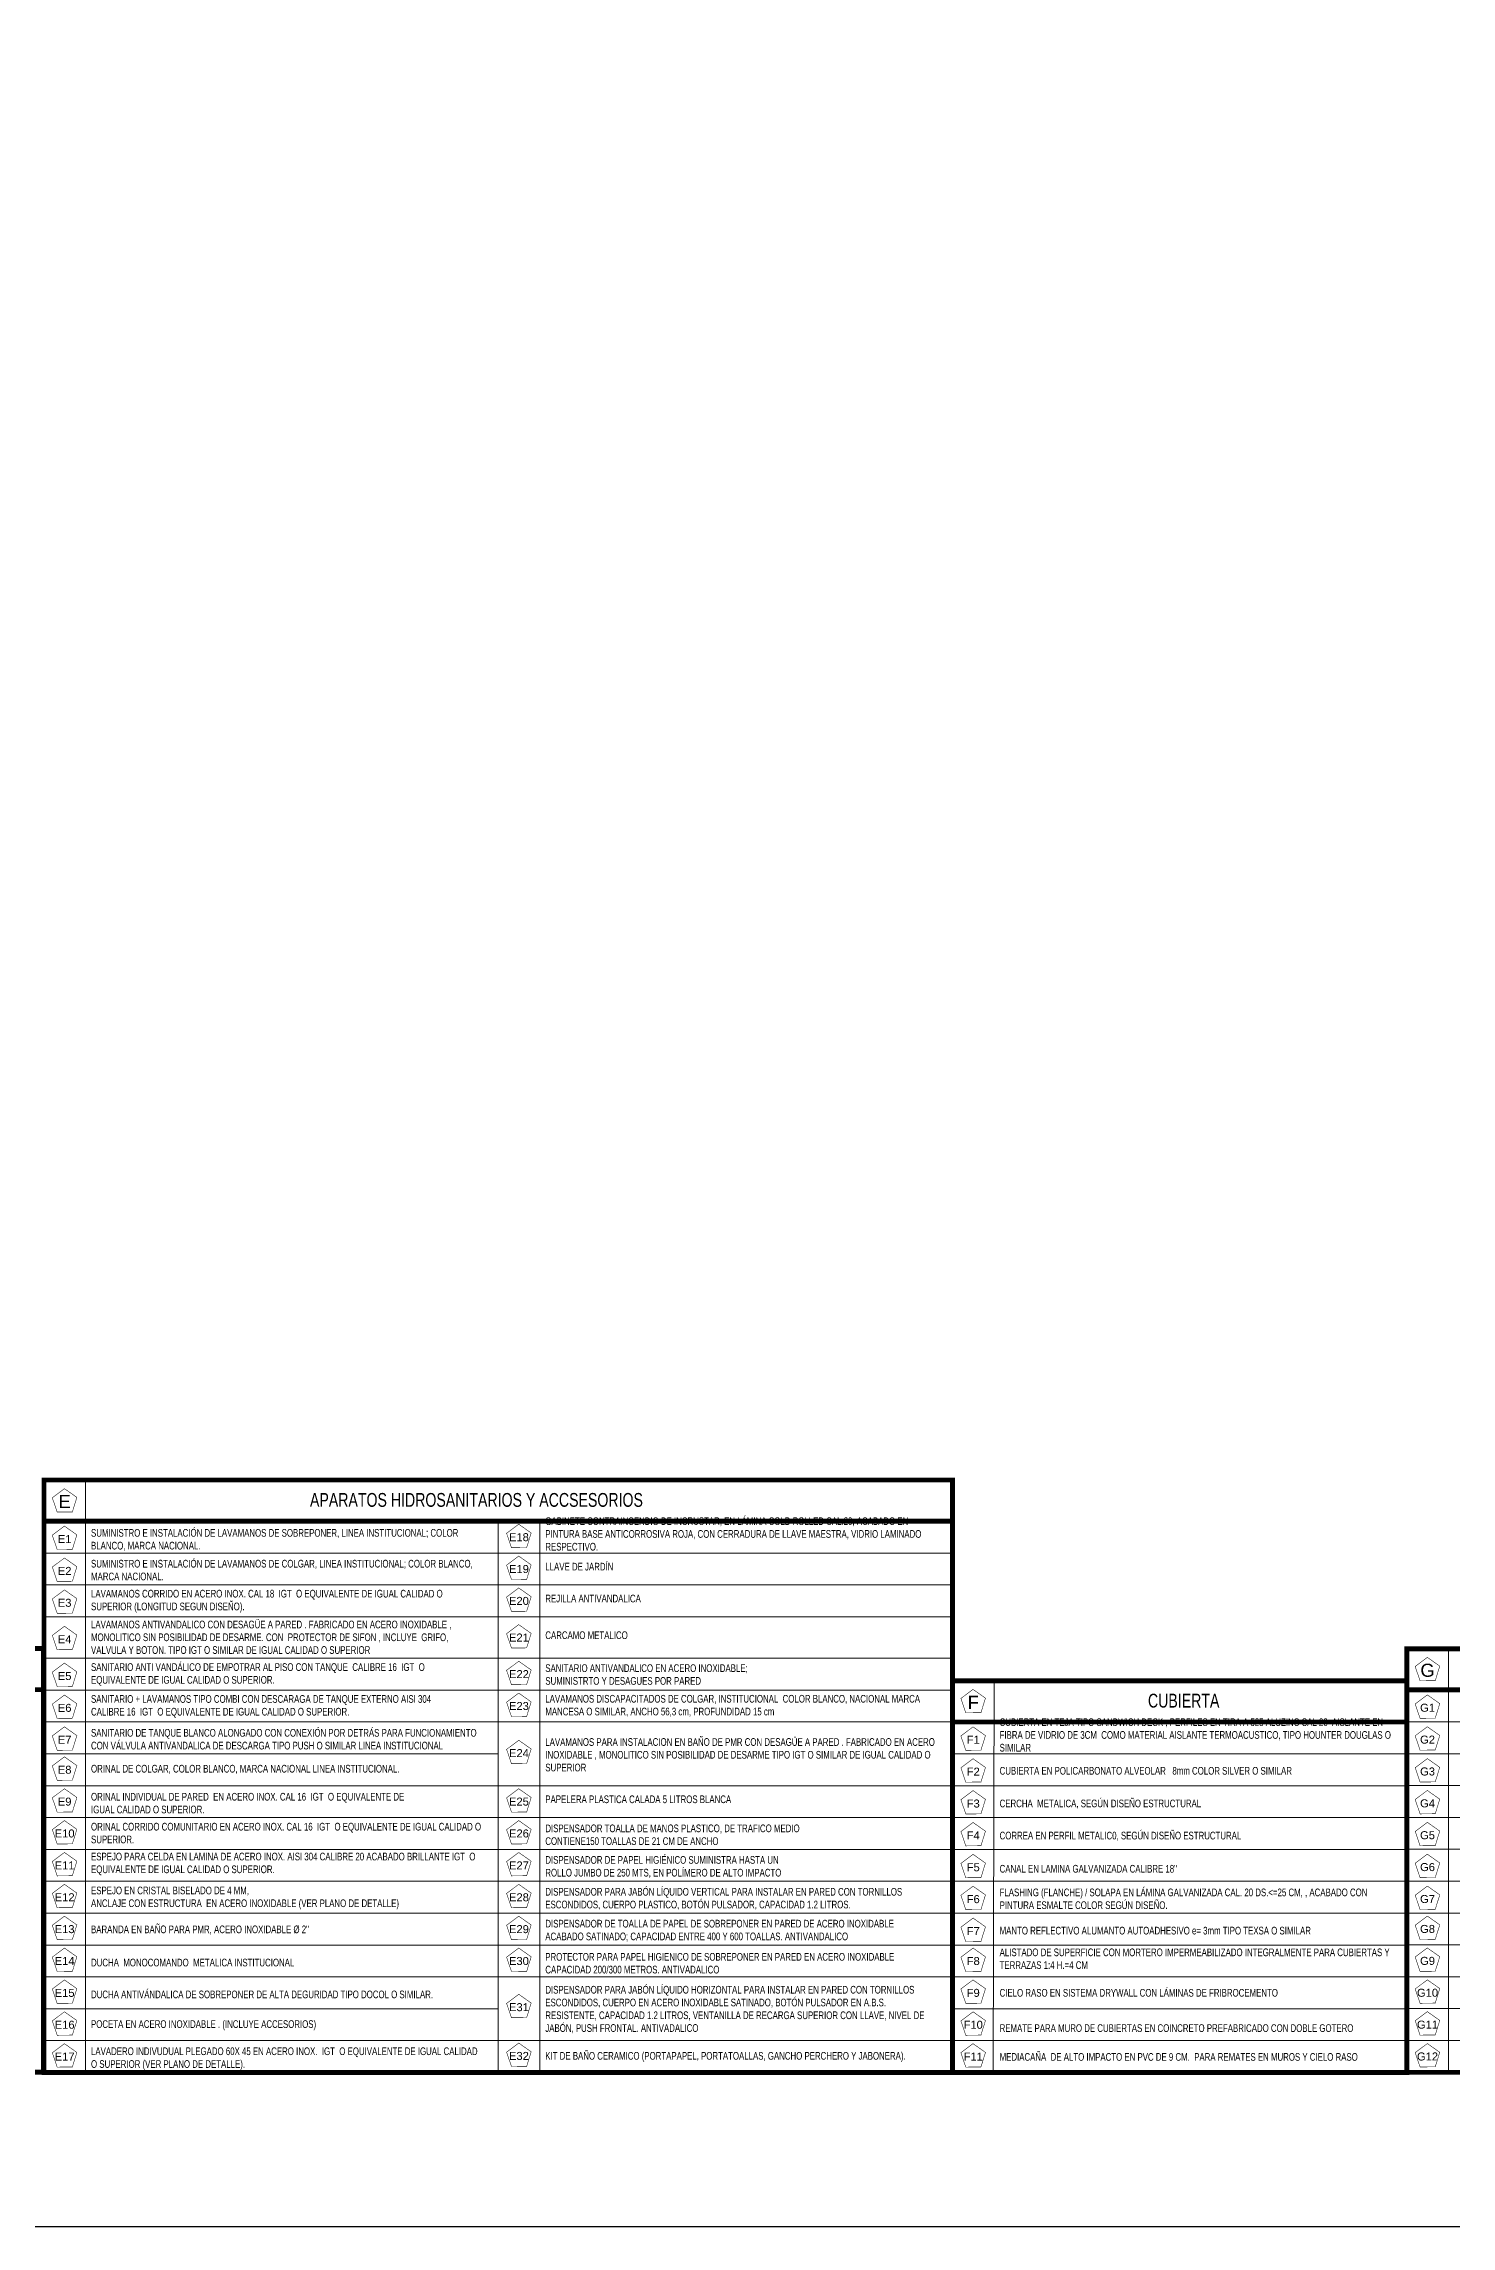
# Model space of a CAD drawing. Header units: millimetres. Extents: x -1348 to -298, y -103 to 647.
# Drawn here: x -1002.9 to -777.2, y -77.9 to 272.1 of the extents above; entities that cross this region are included whole.
import ezdxf
from ezdxf.enums import TextEntityAlignment as Align

# ---------------------------------------------------------------- set-up
doc = ezdxf.new("R2010")
doc.units = ezdxf.units.MM
doc.layers.add('BORRADOR', color=3, linetype='Continuous', plot=False)
doc.layers.add('TXT', color=142, linetype='Continuous', lineweight=5)
doc.styles.add('ING_50', font='swisscl.ttf', dxfattribs={"height": 0.08})
doc.styles.add('swis Lt BT', font='swissl.ttf')

# ---------------------------------------------------------------- blocks, each defined once
blk = doc.blocks.new('INDICADOR  DE EJES')
at = {"layer": 'TXT', "const_width": 0.0002}
blk.add_lwpolyline([(-0.00472, 0.00546), (-0.00285, -0.00004), (0.00296, 0.00004), (0.00468, 0.00559), (-0.00007, 0.00894)], close=True, dxfattribs=at)
at = {"layer": 'TXT', "style": 'swis Lt BT'}
blk.add_attdef('1', text='', height=0.005, dxfattribs=at).set_placement((0, 0.004), align=Align.MIDDLE_CENTER)

msp = doc.modelspace()

# ---------------------------------------------------------------- linework, layer by layer
at = {"layer": 'BORRADOR', "flags": 128}
msp.add_lwpolyline([(-1323.22, -77.89), (-323.22, -77.89), (-323.22, 622.08), (-1323.22, 622.08)], close=True, dxfattribs=at)
at = {"layer": 'TXT'}
for points, const_width in [([(-1002.81, 35.18), (-857.15, 35.18), (-857.15, 41.78), (-1002.81, 41.78)], 0.78), ([(-1001.48, 38.94), (-1000.7, 36.64), (-998.26, 36.67), (-997.54, 39), (-999.53, 40.4)], 0.0838), ([(-1002.81, -53.22), (-857.15, -53.22), (-857.15, 35.18), (-1002.81, 35.18)], 0.78), ([(-1075.75, 8.17), (-1002.92, 8.17), (-1002.92, 14.77), (-1075.75, 14.77)], 0.78), ([(-1075.75, -53.15), (-1002.92, -53.15), (-1002.92, 14.77), (-1075.75, 14.77)], 0.78), ([(-784.32, 8.13), (-711.49, 8.13), (-711.49, 14.72), (-784.32, 14.72)], 0.78), ([(-782.99, 11.89), (-782.21, 9.58), (-779.77, 9.62), (-779.05, 11.94), (-781.04, 13.35)], 0.0838), ([(-857.15, 2.99), (-784.32, 2.99), (-784.32, 9.59), (-857.15, 9.59)], 0.78), ([(-857.15, -53.22), (-784.32, -53.22), (-784.32, 9.59), (-857.15, 9.59)], 0.78), ([(-855.82, 6.76), (-855.04, 4.45), (-852.6, 4.48), (-851.88, 6.81), (-853.87, 8.21)], 0.0838), ([(-784.32, -53.2), (-711.49, -53.2), (-711.49, 8.13), (-784.32, 8.13)], 0.78)]:
    msp.add_lwpolyline(points, close=True, dxfattribs=dict(at, const_width=const_width))
for points in [[(-996.16, 41.78), (-1002.81, 41.78), (-1002.81, -53.22), (-996.16, -53.22)], [(-1002.81, 30.07), (-929.98, 30.07), (-929.98, 35.18), (-1002.81, 35.18)], [(-929.98, 30.07), (-857.15, 30.07), (-857.15, 35.18), (-929.98, 35.18)], [(-923.33, 35.18), (-929.98, 35.18), (-929.98, -53.2), (-923.33, -53.2)], [(-1002.81, 24.96), (-929.98, 24.96), (-929.98, 30.07), (-1002.81, 30.07)], [(-929.98, 24.96), (-857.15, 24.96), (-857.15, 30.07), (-929.98, 30.07)], [(-1002.81, 19.85), (-929.98, 19.85), (-929.98, 24.96), (-1002.81, 24.96)], [(-929.98, 19.85), (-857.15, 19.85), (-857.15, 24.96), (-929.98, 24.96)], [(-1002.81, 13.21), (-929.98, 13.21), (-929.98, 19.85), (-1002.81, 19.85)], [(-929.98, 13.21), (-857.15, 13.21), (-857.15, 19.85), (-929.98, 19.85)], [(-777.67, 14.72), (-784.32, 14.72), (-784.32, -53.2), (-777.67, -53.2)], [(-1002.81, 8.1), (-929.98, 8.1), (-929.98, 13.21), (-1002.81, 13.21)], [(-929.98, 8.1), (-857.15, 8.1), (-857.15, 13.21), (-929.98, 13.21)], [(-1002.81, 2.99), (-929.98, 2.99), (-929.98, 8.1), (-1002.81, 8.1)], [(-929.98, 2.99), (-857.15, 2.99), (-857.15, 8.1), (-929.98, 8.1)], [(-850.5, 9.59), (-857.15, 9.59), (-857.27, -53.22), (-850.62, -53.22)], [(-784.32, 3.02), (-711.49, 3.02), (-711.49, 8.13), (-784.32, 8.13)], [(-1002.81, -2.12), (-929.98, -2.12), (-929.98, 2.99), (-1002.81, 2.99)], [(-929.98, -7.23), (-857.15, -7.23), (-857.15, 2.99), (-929.98, 2.99)], [(-857.15, -2.12), (-784.32, -2.12), (-784.32, 2.99), (-857.15, 2.99)], [(-784.32, -2.1), (-711.49, -2.1), (-711.49, 3.02), (-784.32, 3.02)], [(-1002.81, -7.23), (-929.98, -7.23), (-929.98, -2.12), (-1002.81, -2.12)], [(-857.15, -7.23), (-784.32, -7.23), (-784.32, -2.12), (-857.15, -2.12)], [(-784.32, -7.21), (-711.49, -7.21), (-711.49, -2.1), (-784.32, -2.1)], [(-1002.81, -12.34), (-929.98, -12.34), (-929.98, -7.23), (-1002.81, -7.23)], [(-929.98, -12.34), (-857.15, -12.34), (-857.15, -7.23), (-929.98, -7.23)], [(-857.15, -12.34), (-784.32, -12.34), (-784.32, -7.23), (-857.15, -7.23)], [(-784.32, -12.32), (-711.49, -12.32), (-711.49, -7.21), (-784.32, -7.21)], [(-1002.81, -17.45), (-929.98, -17.45), (-929.98, -12.34), (-1002.81, -12.34)], [(-929.98, -17.45), (-857.15, -17.45), (-857.15, -12.34), (-929.98, -12.34)], [(-857.15, -17.45), (-784.32, -17.45), (-784.32, -12.34), (-857.15, -12.34)], [(-784.32, -17.43), (-711.49, -17.43), (-711.49, -12.32), (-784.32, -12.32)], [(-1002.81, -22.56), (-929.98, -22.56), (-929.98, -17.45), (-1002.81, -17.45)], [(-929.98, -22.56), (-857.15, -22.56), (-857.15, -17.45), (-929.98, -17.45)], [(-857.15, -22.56), (-784.32, -22.56), (-784.32, -17.45), (-857.15, -17.45)], [(-784.32, -22.54), (-711.49, -22.54), (-711.49, -17.43), (-784.32, -17.43)], [(-1002.81, -27.67), (-929.98, -27.67), (-929.98, -22.56), (-1002.81, -22.56)], [(-929.98, -27.67), (-857.15, -27.67), (-857.15, -22.56), (-929.98, -22.56)], [(-857.15, -27.67), (-784.32, -27.67), (-784.32, -22.56), (-857.15, -22.56)], [(-784.32, -27.65), (-711.49, -27.65), (-711.49, -22.54), (-784.32, -22.54)], [(-1002.81, -32.78), (-929.98, -32.78), (-929.98, -27.67), (-1002.81, -27.67)], [(-929.98, -32.78), (-857.15, -32.78), (-857.15, -27.67), (-929.98, -27.67)], [(-857.15, -32.78), (-784.32, -32.78), (-784.32, -27.67), (-857.15, -27.67)], [(-784.32, -32.76), (-711.49, -32.76), (-711.49, -27.65), (-784.32, -27.65)], [(-1002.81, -37.89), (-929.98, -37.89), (-929.98, -32.78), (-1002.81, -32.78)], [(-929.98, -37.89), (-857.15, -37.89), (-857.15, -32.78), (-929.98, -32.78)], [(-857.15, -37.89), (-784.32, -37.89), (-784.32, -32.78), (-857.15, -32.78)], [(-784.32, -37.87), (-711.49, -37.87), (-711.49, -32.76), (-784.32, -32.76)], [(-1002.81, -43), (-929.98, -43), (-929.98, -37.89), (-1002.81, -37.89)], [(-929.98, -48.09), (-857.15, -48.09), (-857.15, -37.89), (-929.98, -37.89)], [(-857.15, -43), (-784.32, -43), (-784.32, -37.89), (-857.15, -37.89)], [(-784.32, -42.98), (-711.49, -42.98), (-711.49, -37.87), (-784.32, -37.87)], [(-1002.81, -48.11), (-929.98, -48.11), (-929.98, -43), (-1002.81, -43)], [(-857.15, -48.11), (-784.32, -48.11), (-784.32, -43), (-857.15, -43)], [(-857.15, -48.11), (-784.32, -48.11), (-784.32, -43), (-857.15, -43)], [(-784.32, -48.09), (-711.49, -48.09), (-711.49, -42.98), (-784.32, -42.98)], [(-1002.81, -53.22), (-929.98, -53.22), (-929.98, -48.11), (-1002.81, -48.11)], [(-929.98, -53.2), (-857.15, -53.2), (-857.15, -48.09), (-929.98, -48.09)], [(-857.15, -53.22), (-784.32, -53.22), (-784.32, -48.11), (-857.15, -48.11)], [(-857.15, -53.22), (-784.32, -53.22), (-784.32, -48.11), (-857.15, -48.11)], [(-784.32, -53.2), (-711.49, -53.2), (-711.49, -48.09), (-784.32, -48.09)]]:
    msp.add_lwpolyline(points, close=True, dxfattribs=at)

# ---------------------------------------------------------------- block references
ref = msp.add_blockref('INDICADOR  DE EJES', (-999.5, 30.65), dxfattribs=dict(at, xscale=419.0501863601505, yscale=419.0501863601505, zscale=419.0501863601505))
ref.add_attrib('1', 'E1', dxfattribs={"layer": '0', "color": 0, "height": 1.283, "style": 'swis Lt BT'}).set_placement((-999.5, 32.32), align=Align.MIDDLE_CENTER)
ref = msp.add_blockref('INDICADOR  DE EJES', (-926.67, 30.95), dxfattribs=dict(at, xscale=419.0501863601505, yscale=419.0501863601505, zscale=419.0501863601505))
ref.add_attrib('1', 'E18', dxfattribs={"layer": '0', "color": 0, "height": 1.283, "style": 'swis Lt BT'}).set_placement((-926.67, 32.62), align=Align.MIDDLE_CENTER)
ref = msp.add_blockref('INDICADOR  DE EJES', (-999.5, 25.54), dxfattribs=dict(at, xscale=419.0501863601505, yscale=419.0501863601505, zscale=419.0501863601505))
ref.add_attrib('1', 'E2', dxfattribs={"layer": '0', "color": 0, "height": 1.283, "style": 'swis Lt BT'}).set_placement((-999.5, 27.21), align=Align.MIDDLE_CENTER)
ref = msp.add_blockref('INDICADOR  DE EJES', (-926.67, 25.84), dxfattribs=dict(at, xscale=419.0501863601505, yscale=419.0501863601505, zscale=419.0501863601505))
ref.add_attrib('1', 'E19', dxfattribs={"layer": '0', "color": 0, "height": 1.283, "style": 'swis Lt BT'}).set_placement((-926.67, 27.51), align=Align.MIDDLE_CENTER)
ref = msp.add_blockref('INDICADOR  DE EJES', (-926.67, 20.73), dxfattribs=dict(at, xscale=419.0501863601505, yscale=419.0501863601505, zscale=419.0501863601505))
ref.add_attrib('1', 'E20', dxfattribs={"layer": '0', "color": 0, "height": 1.283, "style": 'swis Lt BT'}).set_placement((-926.67, 22.4), align=Align.MIDDLE_CENTER)
ref = msp.add_blockref('INDICADOR  DE EJES', (-999.5, 20.42), dxfattribs=dict(at, xscale=419.0501863601505, yscale=419.0501863601505, zscale=419.0501863601505))
ref.add_attrib('1', 'E3', dxfattribs={"layer": '0', "color": 0, "height": 1.283, "style": 'swis Lt BT'}).set_placement((-999.5, 22.1), align=Align.MIDDLE_CENTER)
ref = msp.add_blockref('INDICADOR  DE EJES', (-999.5, 14.58), dxfattribs=dict(at, xscale=419.0501863601505, yscale=419.0501863601505, zscale=419.0501863601505))
ref.add_attrib('1', 'E4', dxfattribs={"layer": '0', "color": 0, "height": 1.283, "style": 'swis Lt BT'}).set_placement((-999.5, 16.25), align=Align.MIDDLE_CENTER)
ref = msp.add_blockref('INDICADOR  DE EJES', (-926.67, 14.85), dxfattribs=dict(at, xscale=419.0501863601505, yscale=419.0501863601505, zscale=419.0501863601505))
ref.add_attrib('1', 'E21', dxfattribs={"layer": '0', "color": 0, "height": 1.283, "style": 'swis Lt BT'}).set_placement((-926.67, 16.53), align=Align.MIDDLE_CENTER)
ref = msp.add_blockref('INDICADOR  DE EJES', (-999.5, 8.68), dxfattribs=dict(at, xscale=419.0501863601505, yscale=419.0501863601505, zscale=419.0501863601505))
ref.add_attrib('1', 'E5', dxfattribs={"layer": '0', "color": 0, "height": 1.283, "style": 'swis Lt BT'}).set_placement((-999.5, 10.36), align=Align.MIDDLE_CENTER)
ref = msp.add_blockref('INDICADOR  DE EJES', (-926.67, 8.98), dxfattribs=dict(at, xscale=419.0501863601505, yscale=419.0501863601505, zscale=419.0501863601505))
ref.add_attrib('1', 'E22', dxfattribs={"layer": '0', "color": 0, "height": 1.283, "style": 'swis Lt BT'}).set_placement((-926.67, 10.66), align=Align.MIDDLE_CENTER)
ref = msp.add_blockref('INDICADOR  DE EJES', (-999.5, 3.57), dxfattribs=dict(at, xscale=419.0501863601505, yscale=419.0501863601505, zscale=419.0501863601505))
ref.add_attrib('1', 'E6', dxfattribs={"layer": '0', "color": 0, "height": 1.283, "style": 'swis Lt BT'}).set_placement((-999.5, 5.25), align=Align.MIDDLE_CENTER)
ref = msp.add_blockref('INDICADOR  DE EJES', (-926.67, 3.87), dxfattribs=dict(at, xscale=419.0501863601505, yscale=419.0501863601505, zscale=419.0501863601505))
ref.add_attrib('1', 'E23', dxfattribs={"layer": '0', "color": 0, "height": 1.283, "style": 'swis Lt BT'}).set_placement((-926.67, 5.55), align=Align.MIDDLE_CENTER)
ref = msp.add_blockref('INDICADOR  DE EJES', (-781.01, 3.59), dxfattribs=dict(at, xscale=419.0501863601505, yscale=419.0501863601505, zscale=419.0501863601505))
ref.add_attrib('1', 'G1', dxfattribs={"layer": '0', "color": 0, "height": 1.283, "style": 'swis Lt BT'}).set_placement((-781.01, 5.27), align=Align.MIDDLE_CENTER)
ref = msp.add_blockref('INDICADOR  DE EJES', (-999.5, -1.54), dxfattribs=dict(at, xscale=419.0501863601505, yscale=419.0501863601505, zscale=419.0501863601505))
ref.add_attrib('1', 'E7', dxfattribs={"layer": '0', "color": 0, "height": 1.283, "style": 'swis Lt BT'}).set_placement((-999.5, 0.14), align=Align.MIDDLE_CENTER)
ref = msp.add_blockref('INDICADOR  DE EJES', (-926.67, -3.69), dxfattribs=dict(at, xscale=419.0501863601505, yscale=419.0501863601505, zscale=419.0501863601505))
ref.add_attrib('1', 'E24', dxfattribs={"layer": '0', "color": 0, "height": 1.283, "style": 'swis Lt BT'}).set_placement((-926.67, -2.01), align=Align.MIDDLE_CENTER)
ref = msp.add_blockref('INDICADOR  DE EJES', (-853.84, -1.54), dxfattribs=dict(at, xscale=419.0501863601505, yscale=419.0501863601505, zscale=419.0501863601505))
ref.add_attrib('1', 'F1', dxfattribs={"layer": '0', "color": 0, "height": 1.283, "style": 'swis Lt BT'}).set_placement((-853.84, 0.14), align=Align.MIDDLE_CENTER)
ref = msp.add_blockref('INDICADOR  DE EJES', (-781.01, -1.52), dxfattribs=dict(at, xscale=419.0501863601505, yscale=419.0501863601505, zscale=419.0501863601505))
ref.add_attrib('1', 'G2', dxfattribs={"layer": '0', "color": 0, "height": 1.283, "style": 'swis Lt BT'}).set_placement((-781.01, 0.16), align=Align.MIDDLE_CENTER)
ref = msp.add_blockref('INDICADOR  DE EJES', (-999.5, -6.35), dxfattribs=dict(at, xscale=419.0501863601505, yscale=419.0501863601505, zscale=419.0501863601505))
ref.add_attrib('1', 'E8', dxfattribs={"layer": '0', "color": 0, "height": 1.283, "style": 'swis Lt BT'}).set_placement((-999.5, -4.67), align=Align.MIDDLE_CENTER)
ref = msp.add_blockref('INDICADOR  DE EJES', (-853.84, -6.65), dxfattribs=dict(at, xscale=419.0501863601505, yscale=419.0501863601505, zscale=419.0501863601505))
ref.add_attrib('1', 'F2', dxfattribs={"layer": '0', "color": 0, "height": 1.283, "style": 'swis Lt BT'}).set_placement((-853.84, -4.97), align=Align.MIDDLE_CENTER)
ref = msp.add_blockref('INDICADOR  DE EJES', (-781.01, -6.63), dxfattribs=dict(at, xscale=419.0501863601505, yscale=419.0501863601505, zscale=419.0501863601505))
ref.add_attrib('1', 'G3', dxfattribs={"layer": '0', "color": 0, "height": 1.283, "style": 'swis Lt BT'}).set_placement((-781.01, -4.95), align=Align.MIDDLE_CENTER)
ref = msp.add_blockref('INDICADOR  DE EJES', (-999.5, -11.46), dxfattribs=dict(at, xscale=419.0501863601505, yscale=419.0501863601505, zscale=419.0501863601505))
ref.add_attrib('1', 'E9', dxfattribs={"layer": '0', "color": 0, "height": 1.283, "style": 'swis Lt BT'}).set_placement((-999.5, -9.78), align=Align.MIDDLE_CENTER)
ref = msp.add_blockref('INDICADOR  DE EJES', (-926.67, -11.46), dxfattribs=dict(at, xscale=419.0501863601505, yscale=419.0501863601505, zscale=419.0501863601505))
ref.add_attrib('1', 'E25', dxfattribs={"layer": '0', "color": 0, "height": 1.283, "style": 'swis Lt BT'}).set_placement((-926.67, -9.78), align=Align.MIDDLE_CENTER)
ref = msp.add_blockref('INDICADOR  DE EJES', (-853.84, -11.76), dxfattribs=dict(at, xscale=419.0501863601505, yscale=419.0501863601505, zscale=419.0501863601505))
ref.add_attrib('1', 'F3', dxfattribs={"layer": '0', "color": 0, "height": 1.283, "style": 'swis Lt BT'}).set_placement((-853.84, -10.09), align=Align.MIDDLE_CENTER)
ref = msp.add_blockref('INDICADOR  DE EJES', (-781.01, -11.74), dxfattribs=dict(at, xscale=419.0501863601505, yscale=419.0501863601505, zscale=419.0501863601505))
ref.add_attrib('1', 'G4', dxfattribs={"layer": '0', "color": 0, "height": 1.283, "style": 'swis Lt BT'}).set_placement((-781.01, -10.06), align=Align.MIDDLE_CENTER)
ref = msp.add_blockref('INDICADOR  DE EJES', (-999.5, -16.57), dxfattribs=dict(at, xscale=419.0501863601505, yscale=419.0501863601505, zscale=419.0501863601505))
ref.add_attrib('1', 'E10', dxfattribs={"layer": '0', "color": 0, "height": 1.283, "style": 'swis Lt BT'}).set_placement((-999.5, -14.89), align=Align.MIDDLE_CENTER)
ref = msp.add_blockref('INDICADOR  DE EJES', (-926.67, -16.57), dxfattribs=dict(at, xscale=419.0501863601505, yscale=419.0501863601505, zscale=419.0501863601505))
ref.add_attrib('1', 'E26', dxfattribs={"layer": '0', "color": 0, "height": 1.283, "style": 'swis Lt BT'}).set_placement((-926.67, -14.89), align=Align.MIDDLE_CENTER)
ref = msp.add_blockref('INDICADOR  DE EJES', (-853.84, -16.87), dxfattribs=dict(at, xscale=419.0501863601505, yscale=419.0501863601505, zscale=419.0501863601505))
ref.add_attrib('1', 'F4', dxfattribs={"layer": '0', "color": 0, "height": 1.283, "style": 'swis Lt BT'}).set_placement((-853.84, -15.2), align=Align.MIDDLE_CENTER)
ref = msp.add_blockref('INDICADOR  DE EJES', (-781.01, -16.85), dxfattribs=dict(at, xscale=419.0501863601505, yscale=419.0501863601505, zscale=419.0501863601505))
ref.add_attrib('1', 'G5', dxfattribs={"layer": '0', "color": 0, "height": 1.283, "style": 'swis Lt BT'}).set_placement((-781.01, -15.17), align=Align.MIDDLE_CENTER)
ref = msp.add_blockref('INDICADOR  DE EJES', (-999.5, -21.68), dxfattribs=dict(at, xscale=419.0501863601505, yscale=419.0501863601505, zscale=419.0501863601505))
ref.add_attrib('1', 'E11', dxfattribs={"layer": '0', "color": 0, "height": 1.283, "style": 'swis Lt BT'}).set_placement((-999.5, -20.01), align=Align.MIDDLE_CENTER)
ref = msp.add_blockref('INDICADOR  DE EJES', (-926.67, -21.68), dxfattribs=dict(at, xscale=419.0501863601505, yscale=419.0501863601505, zscale=419.0501863601505))
ref.add_attrib('1', 'E27', dxfattribs={"layer": '0', "color": 0, "height": 1.283, "style": 'swis Lt BT'}).set_placement((-926.67, -20.01), align=Align.MIDDLE_CENTER)
ref = msp.add_blockref('INDICADOR  DE EJES', (-853.84, -21.98), dxfattribs=dict(at, xscale=419.0501863601505, yscale=419.0501863601505, zscale=419.0501863601505))
ref.add_attrib('1', 'F5', dxfattribs={"layer": '0', "color": 0, "height": 1.283, "style": 'swis Lt BT'}).set_placement((-853.84, -20.31), align=Align.MIDDLE_CENTER)
ref = msp.add_blockref('INDICADOR  DE EJES', (-781.01, -21.96), dxfattribs=dict(at, xscale=419.0501863601505, yscale=419.0501863601505, zscale=419.0501863601505))
ref.add_attrib('1', 'G6', dxfattribs={"layer": '0', "color": 0, "height": 1.283, "style": 'swis Lt BT'}).set_placement((-781.01, -20.28), align=Align.MIDDLE_CENTER)
ref = msp.add_blockref('INDICADOR  DE EJES', (-999.5, -26.79), dxfattribs=dict(at, xscale=419.0501863601505, yscale=419.0501863601505, zscale=419.0501863601505))
ref.add_attrib('1', 'E12', dxfattribs={"layer": '0', "color": 0, "height": 1.283, "style": 'swis Lt BT'}).set_placement((-999.5, -25.12), align=Align.MIDDLE_CENTER)
ref = msp.add_blockref('INDICADOR  DE EJES', (-926.67, -26.79), dxfattribs=dict(at, xscale=419.0501863601505, yscale=419.0501863601505, zscale=419.0501863601505))
ref.add_attrib('1', 'E28', dxfattribs={"layer": '0', "color": 0, "height": 1.283, "style": 'swis Lt BT'}).set_placement((-926.67, -25.12), align=Align.MIDDLE_CENTER)
ref = msp.add_blockref('INDICADOR  DE EJES', (-853.84, -27.09), dxfattribs=dict(at, xscale=419.0501863601505, yscale=419.0501863601505, zscale=419.0501863601505))
ref.add_attrib('1', 'F6', dxfattribs={"layer": '0', "color": 0, "height": 1.283, "style": 'swis Lt BT'}).set_placement((-853.84, -25.42), align=Align.MIDDLE_CENTER)
ref = msp.add_blockref('INDICADOR  DE EJES', (-781.01, -27.07), dxfattribs=dict(at, xscale=419.0501863601505, yscale=419.0501863601505, zscale=419.0501863601505))
ref.add_attrib('1', 'G7', dxfattribs={"layer": '0', "color": 0, "height": 1.283, "style": 'swis Lt BT'}).set_placement((-781.01, -25.4), align=Align.MIDDLE_CENTER)
ref = msp.add_blockref('INDICADOR  DE EJES', (-999.5, -31.9), dxfattribs=dict(at, xscale=419.0501863601505, yscale=419.0501863601505, zscale=419.0501863601505))
ref.add_attrib('1', 'E13', dxfattribs={"layer": '0', "color": 0, "height": 1.283, "style": 'swis Lt BT'}).set_placement((-999.5, -30.23), align=Align.MIDDLE_CENTER)
ref = msp.add_blockref('INDICADOR  DE EJES', (-926.67, -31.9), dxfattribs=dict(at, xscale=419.0501863601505, yscale=419.0501863601505, zscale=419.0501863601505))
ref.add_attrib('1', 'E29', dxfattribs={"layer": '0', "color": 0, "height": 1.283, "style": 'swis Lt BT'}).set_placement((-926.67, -30.23), align=Align.MIDDLE_CENTER)
ref = msp.add_blockref('INDICADOR  DE EJES', (-853.84, -32.2), dxfattribs=dict(at, xscale=419.0501863601505, yscale=419.0501863601505, zscale=419.0501863601505))
ref.add_attrib('1', 'F7', dxfattribs={"layer": '0', "color": 0, "height": 1.283, "style": 'swis Lt BT'}).set_placement((-853.84, -30.53), align=Align.MIDDLE_CENTER)
ref = msp.add_blockref('INDICADOR  DE EJES', (-781.01, -31.88), dxfattribs=dict(at, xscale=419.0501863601505, yscale=419.0501863601505, zscale=419.0501863601505))
ref.add_attrib('1', 'G8', dxfattribs={"layer": '0', "color": 0, "height": 1.283, "style": 'swis Lt BT'}).set_placement((-781.01, -30.2), align=Align.MIDDLE_CENTER)
ref = msp.add_blockref('INDICADOR  DE EJES', (-999.5, -37.01), dxfattribs=dict(at, xscale=419.0501863601505, yscale=419.0501863601505, zscale=419.0501863601505))
ref.add_attrib('1', 'E14', dxfattribs={"layer": '0', "color": 0, "height": 1.283, "style": 'swis Lt BT'}).set_placement((-999.5, -35.34), align=Align.MIDDLE_CENTER)
ref = msp.add_blockref('INDICADOR  DE EJES', (-926.67, -37.01), dxfattribs=dict(at, xscale=419.0501863601505, yscale=419.0501863601505, zscale=419.0501863601505))
ref.add_attrib('1', 'E30', dxfattribs={"layer": '0', "color": 0, "height": 1.283, "style": 'swis Lt BT'}).set_placement((-926.67, -35.34), align=Align.MIDDLE_CENTER)
ref = msp.add_blockref('INDICADOR  DE EJES', (-853.84, -37.01), dxfattribs=dict(at, xscale=419.0501863601505, yscale=419.0501863601505, zscale=419.0501863601505))
ref.add_attrib('1', 'F8', dxfattribs={"layer": '0', "color": 0, "height": 1.283, "style": 'swis Lt BT'}).set_placement((-853.84, -35.34), align=Align.MIDDLE_CENTER)
ref = msp.add_blockref('INDICADOR  DE EJES', (-781.01, -36.99), dxfattribs=dict(at, xscale=419.0501863601505, yscale=419.0501863601505, zscale=419.0501863601505))
ref.add_attrib('1', 'G9', dxfattribs={"layer": '0', "color": 0, "height": 1.283, "style": 'swis Lt BT'}).set_placement((-781.01, -35.32), align=Align.MIDDLE_CENTER)
ref = msp.add_blockref('INDICADOR  DE EJES', (-999.5, -42.12), dxfattribs=dict(at, xscale=419.0501863601505, yscale=419.0501863601505, zscale=419.0501863601505))
ref.add_attrib('1', 'E15', dxfattribs={"layer": '0', "color": 0, "height": 1.283, "style": 'swis Lt BT'}).set_placement((-999.5, -40.45), align=Align.MIDDLE_CENTER)
ref = msp.add_blockref('INDICADOR  DE EJES', (-853.84, -42.12), dxfattribs=dict(at, xscale=419.0501863601505, yscale=419.0501863601505, zscale=419.0501863601505))
ref.add_attrib('1', 'F9', dxfattribs={"layer": '0', "color": 0, "height": 1.283, "style": 'swis Lt BT'}).set_placement((-853.84, -40.45), align=Align.MIDDLE_CENTER)
ref = msp.add_blockref('INDICADOR  DE EJES', (-781.01, -42.1), dxfattribs=dict(at, xscale=419.0501863601505, yscale=419.0501863601505, zscale=419.0501863601505))
ref.add_attrib('1', 'G10', dxfattribs={"layer": '0', "color": 0, "height": 1.283, "style": 'swis Lt BT'}).set_placement((-781.01, -40.43), align=Align.MIDDLE_CENTER)
ref = msp.add_blockref('INDICADOR  DE EJES', (-926.67, -44.42), dxfattribs=dict(at, xscale=419.0501863601505, yscale=419.0501863601505, zscale=419.0501863601505))
ref.add_attrib('1', 'E31', dxfattribs={"layer": '0', "color": 0, "height": 1.283, "style": 'swis Lt BT'}).set_placement((-926.67, -42.74), align=Align.MIDDLE_CENTER)
ref = msp.add_blockref('INDICADOR  DE EJES', (-999.5, -47.23), dxfattribs=dict(at, xscale=419.0501863601505, yscale=419.0501863601505, zscale=419.0501863601505))
ref.add_attrib('1', 'E16', dxfattribs={"layer": '0', "color": 0, "height": 1.283, "style": 'swis Lt BT'}).set_placement((-999.5, -45.56), align=Align.MIDDLE_CENTER)
ref = msp.add_blockref('INDICADOR  DE EJES', (-853.84, -47.23), dxfattribs=dict(at, xscale=419.0501863601505, yscale=419.0501863601505, zscale=419.0501863601505))
ref.add_attrib('1', 'F10', dxfattribs={"layer": '0', "color": 0, "height": 1.283, "style": 'swis Lt BT'}).set_placement((-853.84, -45.56), align=Align.MIDDLE_CENTER)
ref = msp.add_blockref('INDICADOR  DE EJES', (-781.01, -47.21), dxfattribs=dict(at, xscale=419.0501863601505, yscale=419.0501863601505, zscale=419.0501863601505))
ref.add_attrib('1', 'G11', dxfattribs={"layer": '0', "color": 0, "height": 1.283, "style": 'swis Lt BT'}).set_placement((-781.01, -45.54), align=Align.MIDDLE_CENTER)
ref = msp.add_blockref('INDICADOR  DE EJES', (-999.5, -52.34), dxfattribs=dict(at, xscale=419.0501863601505, yscale=419.0501863601505, zscale=419.0501863601505))
ref.add_attrib('1', 'E17', dxfattribs={"layer": '0', "color": 0, "height": 1.283, "style": 'swis Lt BT'}).set_placement((-999.5, -50.67), align=Align.MIDDLE_CENTER)
ref = msp.add_blockref('INDICADOR  DE EJES', (-926.67, -52.24), dxfattribs=dict(at, xscale=419.0501863601505, yscale=419.0501863601505, zscale=419.0501863601505))
ref.add_attrib('1', 'E32', dxfattribs={"layer": '0', "color": 0, "height": 1.283, "style": 'swis Lt BT'}).set_placement((-926.67, -50.56), align=Align.MIDDLE_CENTER)
ref = msp.add_blockref('INDICADOR  DE EJES', (-853.84, -52.34), dxfattribs=dict(at, xscale=419.0501863601505, yscale=419.0501863601505, zscale=419.0501863601505))
ref.add_attrib('1', 'F11', dxfattribs={"layer": '0', "color": 0, "height": 1.283, "style": 'swis Lt BT'}).set_placement((-853.84, -50.67), align=Align.MIDDLE_CENTER)
at = {"layer": 'TXT', "color": 1}
ref = msp.add_blockref('INDICADOR  DE EJES', (-781.01, -52.32), dxfattribs=dict(at, xscale=419.0501863601505, yscale=419.0501863601505, zscale=419.0501863601505))
ref.add_attrib('1', 'G12', dxfattribs={"layer": '0', "color": 0, "height": 1.283, "style": 'swis Lt BT'}).set_placement((-781.01, -50.65), align=Align.MIDDLE_CENTER)

# ---------------------------------------------------------------- texts
at = {"layer": 'TXT', "style": 'swis Lt BT'}
for s, p in [('E', (-999.5, 37.28)), ('G', (-781.01, 10.23)), ('F', (-853.84, 5.09))]:
    msp.add_text(s, height=2.1, dxfattribs=at).set_placement(p, align=Align.CENTER)
at = {"layer": 'TXT', "style": 'ING_50'}
for s, width, insert, char_height, attachment_point in [('\\pxql;APARATOS HIDROSANITARIOS Y ACCSESORIOS', 69.6954, (-960.17, 39.7), 2.2104, 1), ('LLAVE DE JARDÍN', 35.1758, (-922.44, 27.26), 1.228, 7), ('REJILLA ANTIVANDALICA', 29.3915, (-922.44, 22.15), 1.228, 7), ('CARCAMO METALICO', 41.029, (-922.44, 16.27), 1.228, 7), ('SANITARIO ANTIVANDALICO EN ACERO INOXIDABLE; SUMINISTRTO Y DESAGUES POR PARED', 41.029, (-922.44, 8.94), 1.228, 7), ('{\\C6;LAVAMANOS DISCAPACITADOS DE COLGAR, INSTITUCIONAL  COLOR BLANCO, NACIONAL MARCA MANCESA O SIMILAR, ANCHO 56,3 cm, PROFUNDIDAD 15 cm}', 62.0375, (-922.44, 3.82), 1.22799, 7), ('\\pxql;CUBIERTA', 6.7517, (-825.83, 7.51), 2.2104, 1), ('\\pt40.524;{\\C6;LAVAMANOS PARA INSTALACION EN BAÑO DE PMR CON DESAGÜE A PARED . FABRICADO EN ACERO INOXIDABLE , MONOLITICO SIN POSIBILIDAD DE DESARME TIPO IGT O SIMILAR DE IGUAL CALIDAD O SUPERIOR }', 65.2885, (-922.44, -4.95), 1.22799, 7), ('{\\C6;PAPELERA PLASTICA CALADA 5 LITROS BLANCA}', 41.029, (-922.44, -10.04), 1.228, 7), ('{\\C6;DISPENSADOR TOALLA DE MANOS PLASTICO, DE TRAFICO MEDIO\\PCONTIENE150 TOALLAS DE 21 CM DE ANCHO}', 41.029, (-922.44, -16.75), 1.228, 7), ('\\pt8.5959;{\\C6;DISPENSADOR DE PAPEL HIGIÉNICO SUMINISTRA HASTA UN ROLLO JUMBO DE 250 MTS, EN POLÍMERO DE ALTO IMPACTO}', 41.029, (-922.44, -22.02), 1.22799, 7), ('{\\C6;DISPENSADOR PARA JABÓN LÍQUIDO VERTICAL PARA INSTALAR EN PARED CON TORNILLOS ESCONDIDOS, CUERPO PLASTICO, BOTÓN PULSADOR, CAPACIDAD 1.2 LITROS.}', 62.0116, (-922.44, -27.13), 1.22799, 7), ('{\\C3;FLASHING (FLANCHE) / SOLAPA EN LÁMINA GALVANIZADA CAL. 20 DS.<=25 CM, , ACABADO CON PINTURA ESMALTE COLOR SEGÚN DISEÑO.}', 62.9921, (-849.61, -27.02), 1.22799, 7), ('{\\C6;DISPENSADOR DE TOALLA DE PAPEL DE SOBREPONER EN PARED DE ACERO INOXIDABLE ACABADO SATINADO; CAPACIDAD ENTRE 400 Y 600 TOALLAS. ANTIVANDALICO}', 62.0116, (-922.44, -32.24), 1.22799, 7), ('\\A1;\\pxql,t3,14;{\\C3;MANTO REFLECTIVO ALUMANTO AUTOADHESIVO e= 3mm TIPO TEXSA O SIMILAR}', 50.1849, (-849.61, -31.1), 1.228, 7), ('{\\C6;PROTECTOR PARA PAPEL HIGIENICO DE SOBREPONER EN PARED EN ACERO INOXIDABLE  CAPACIDAD 200/300 METROS. ANTIVADALICO}', 62.0116, (-922.44, -37.35), 1.22799, 7), ('\\pxql;{\\C3;ALISTADO DE SUPERFICIE CON MORTERO IMPERMEABILIZADO INTEGRALMENTE PARA CUBIERTAS Y TERRAZAS 1:4 H.=4 CM }', 62.8553, (-849.61, -36.63), 1.22799, 7), ('{\\C6;DISPENSADOR PARA JABÓN LÍQUIDO HORIZONTAL PARA INSTALAR EN PARED CON TORNILLOS ESCONDIDOS, CUERPO EN ACERO INOXIDABLE SATINADO, BOTÓN PULSADOR EN A.B.S. RESISTENTE, CAPACIDAD 1.2 LITROS, VENTANILLA DE RECARGA SUPERIOR CON LLAVE, NIVEL DE JABÓN, PUSH FRONTAL. ANTIVADALICO}', 62.0116, (-922.44, -46.93), 1.22799, 7), ('\\pt17.192;{\\C6;KIT DE BAÑO CERAMICO (PORTAPAPEL, PORTATOALLAS, GANCHO PERCHERO Y JABONERA).}', 62.0116, (-922.44, -51.53), 1.228, 7)]:
    msp.add_mtext_dynamic_manual_height_columns(s, width=width, gutter_width=0.4, heights=[0], dxfattribs=dict(at, insert=insert, char_height=char_height, attachment_point=attachment_point))
at = {"layer": 'TXT', "attachment_point": 7, "style": 'ING_50'}
for s, insert, char_height, width in [('GABINETE CONTRAINCENDIO DE INCRUSTAR, EN LÁMINA COLD ROLLED CAL.20, ACABADO EN PINTURA BASE ANTICORROSIVA ROJA, CON CERRADURA DE LLAVE MAESTRA, VIDRIO LAMINADO RESPECTIVO.', (-922.44, 30.46), 1.22799, 62.9326), ('\\pt55.259;SUMINISTRO E INSTALACIÓN DE LAVAMANOS DE SOBREPONER, LINEA INSTITUCIONAL; COLOR BLANCO, MARCA NACIONAL.', (-995.27, 30.42), 1.22799, 62.9326), ('\\pt55.259;SUMINISTRO E INSTALACIÓN DE LAVAMANOS DE COLGAR, LINEA INSTITUCIONAL; COLOR BLANCO, MARCA NACIONAL.', (-995.27, 25.69), 1.22799, 62.9326), ('LAVAMANOS CORRIDO EN ACERO INOX. CAL 18  IGT  O EQUIVALENTE DE IGUAL CALIDAD O SUPERIOR (LONGITUD SEGUN DISEÑO).', (-995.27, 20.53), 1.22799, 62.9326), ('\\pt40.524;{\\C6;LAVAMANOS ANTIVANDALICO CON DESAGÜE A PARED . FABRICADO EN ACERO INOXIDABLE , MONOLITICO SIN POSIBILIDAD DE DESARME. CON  PROTECTOR DE SIFON , INCLUYE  GRIFO, VALVULA Y BOTON. TIPO IGT O SIMILAR DE IGUAL CALIDAD O SUPERIOR }', (-995.27, 13.89), 1.22799, 59.0333), ('SANITARIO ANTI VANDÁLICO DE EMPOTRAR AL PISO CON TANQUE  CALIBRE 16  IGT  O EQUIVALENTE DE IGUAL CALIDAD O SUPERIOR.', (-995.27, 8.79), 1.22799, 59.0333), ('SANITARIO + LAVAMANOS TIPO COMBI CON DESCARAGA DE TANQUE EXTERNO AISI 304 CALIBRE 16  IGT  O EQUIVALENTE DE IGUAL CALIDAD O SUPERIOR.', (-995.27, 3.68), 1.22799, 59.0333), ('CUBIERTA EN TEJA TIPO SANDWICH DECK , PERFILES EN TIRA A 525 ALUZINC CAL 26  AISLANTE EN FIBRA DE VIDRIO DE 3CM  COMO MATERIAL AISLANTE TERMOACUSTICO, TIPO HOUNTER DOUGLAS O SIMILAR', (-849.61, -1.77), 1.22799, 65.2885), ('SANITARIO DE TANQUE BLANCO ALONGADO CON CONEXIÓN POR DETRÁS PARA FUNCIONAMIENTO CON VÁLVULA ANTIVANDALICA DE DESCARGA TIPO PUSH O SIMILAR LINEA INSTITUCIONAL', (-995.27, -1.43), 1.22799, 61.7697), ('\\pxql;ORINAL DE COLGAR, COLOR BLANCO, MARCA NACIONAL LINEA INSTITUCIONAL.', (-995.27, -5.35), 1.228, 62.9326), ('{\\C3;CUBIERTA EN POLICARBONATO ALVEOLAR   8mm COLOR SILVER O SIMILAR }', (-849.61, -5.47), 1.228, 65.2885), ('ORINAL INDIVIDUAL DE PARED  EN ACERO INOX. CAL 16  IGT  O EQUIVALENTE DE \\PIGUAL CALIDAD O SUPERIOR.', (-995.27, -11.68), 1.228, 62.9326), ('CERCHA  METALICA, SEGÚN DISEÑO ESTRUCTURAL', (-849.61, -10.92), 1.228, 62.9326), ('ORINAL CORRIDO COMUNITARIO EN ACERO INOX. CAL 16  IGT  O EQUIVALENTE DE IGUAL CALIDAD O SUPERIOR.', (-995.27, -16.48), 1.228, 62.9326), ('CORREA EN PERFIL METALIC0, SEGÚN DISEÑO ESTRUCTURAL', (-849.61, -16.07), 1.228, 62.9326), ('ESPEJO PARA CELDA EN LAMINA DE ACERO INOX. AISI 304 CALIBRE 20 ACABADO BRILLANTE IGT  O EQUIVALENTE DE IGUAL CALIDAD O SUPERIOR.', (-995.27, -21.59), 1.22799, 62.9326), ('\\pxql;{\\C3;CANAL EN LAMINA GALVANIZADA CALIBRE 18"}', (-849.61, -21.18), 1.228, 62.9326), ('ESPEJO EN CRISTAL BISELADO DE 4 MM,\\PANCLAJE CON ESTRUCTURA  EN ACERO INOXIDABLE (VER PLANO DE DETALLE)', (-995.27, -27.06), 1.228, 62.9326), ('BARANDA EN BAÑO PARA PMR, ACERO INOXIDABLE %%C 2"', (-995.27, -31.11), 1.228, 62.9326), ('\\pxql;DUCHA  MONOCOMANDO  METALICA INSTITUCIONAL', (-995.27, -36.22), 1.228, 62.9326), ('DUCHA ANTIVÁNDALICA DE SOBREPONER DE ALTA DEGURIDAD TIPO DOCOL O SIMILAR.', (-995.27, -41.33), 1.228, 62.9326), ('CIELO RASO EN SISTEMA DRYWALL CON LÁMINAS DE FRIBROCEMENTO', (-849.61, -41.07), 1.228, 62.9326), ('POCETA EN ACERO INOXIDABLE . (INCLUYE ACCESORIOS)', (-995.27, -46.44), 1.228, 62.9326), ('\\pxql;{\\C3;REMATE PARA MURO DE CUBIERTAS EN COINCRETO PREFABRICADO CON DOBLE GOTERO}', (-849.61, -46.73), 1.228, 62.9326), ('LAVADERO INDIVUDUAL PLEGADO 60X 45 EN ACERO INOX.  IGT  O EQUIVALENTE DE IGUAL CALIDAD O SUPERIOR (VER PLANO DE DETALLE).', (-995.27, -52.84), 1.22799, 62.9326), ('{\\C6;MEDIACAÑA  DE ALTO IMPACTO EN PVC DE 9 CM.  PARA REMATES EN MUROS Y CIELO RASO}', (-849.61, -51.35), 1.228, 62.9326)]:
    msp.add_mtext(s, dxfattribs=dict(at, insert=insert, char_height=char_height, width=width))

doc.saveas('drawing.dxf')
